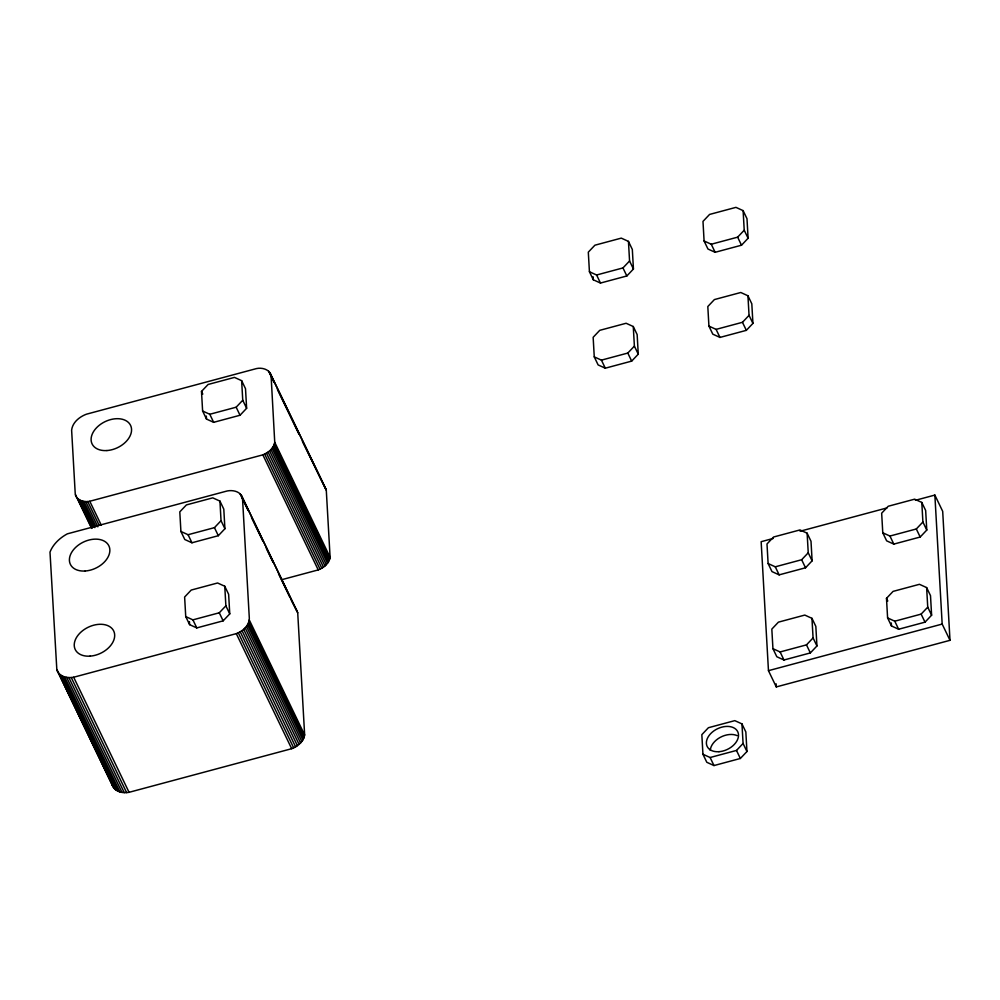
<?xml version="1.0" encoding="UTF-8"?>
<svg xmlns="http://www.w3.org/2000/svg" width="1000" height="1000" viewBox="0 0 1000 1000"><rect width="100%" height="100%" fill="white"/><g stroke="black" fill="none" stroke-linecap="round" stroke-linejoin="round"><path stroke-width="1.5" d="M57.4 671.237C60.3 677.1 67.812 678.3 73.675 677.237L236.3 633.638C242.688 631.213 249.312 625.763 249.325 618.375L242.562 499.237C241.938 491.15 231.812 489.312 225.425 491.438L67.325 533.85A31.375 21.188 -25.7 0 0 50 552.137L56.825 669.575L112.788 786.3C115.675 792.175 123.2 793.363 129.062 792.312L291.675 748.7C297.675 746.413 303.6 741.675 304.65 735.013L297.712 612.75L241.825 496.225M274.738 442.3L271.137 376.65C270.712 369.65 262.35 367.25 256.5 368.575L86.388 414.212C79.463 416.812 72.5 422.388 71.625 430.175L75.2 493.225C75.625 500.2 83.95 502.587 89.775 501.262L262.838 454.85C268.337 452.75 273.762 448.413 274.738 442.3L330.112 557.375C329.137 563.475 323.713 567.825 318.225 569.913L282.1 579.6M201.5 391.425L208.1 384.475L234.462 377.4L241.637 380.662L245.512 388.713L246.625 408.288L240.025 415.25L213.663 422.325L206.488 419.062L202.613 411.012L201.5 391.425L202.8 394.113M202.613 411.012L209.788 414.275L236.163 407.2L242.75 400.25L241.637 380.662M180.912 531.462L188.075 534.725L214.45 527.65L221.038 520.688L219.938 501.112L212.763 497.85L186.388 504.925L179.8 511.875L180.912 531.462L184.788 539.513L191.95 542.775L218.325 535.7L224.913 528.737L223.8 509.162L219.938 501.112M185.738 616.6L192.913 619.862L219.275 612.788L225.875 605.837L224.762 586.25L217.587 582.987L191.213 590.062L184.625 597.025L185.738 616.6L189.613 624.65L196.775 627.913L223.15 620.837L229.75 613.888L228.637 594.3L224.762 586.25M589.425 271.737L596.6 275L622.975 267.925L629.562 260.975L628.45 241.388L621.275 238.125L594.913 245.2L588.312 252.15L589.425 271.737L593.3 279.788L600.475 283.05L626.838 275.975L633.438 269.012L632.325 249.438L628.45 241.388M594.263 356.875L601.425 360.138L627.8 353.062L634.388 346.112L633.275 326.525L626.112 323.263L599.738 330.337L593.15 337.3L594.263 356.875L598.125 364.925L605.3 368.188L631.675 361.112L638.263 354.162L637.15 334.575L633.275 326.525M704.087 240.975L711.263 244.237L737.638 237.162L744.225 230.212L743.112 210.625L735.95 207.362L709.575 214.438L702.987 221.388L704.087 240.975L707.962 249.025L715.138 252.288L741.513 245.212L748.1 238.25L746.988 218.675L743.112 210.625M708.925 326.112L716.087 329.375L742.463 322.3L749.05 315.35L747.938 295.763L740.775 292.5L714.4 299.575L707.812 306.537L708.925 326.112L712.8 334.162L719.963 337.425L746.338 330.35L752.925 323.4L751.812 303.812L747.938 295.763M768.112 563.55L775.275 566.812L801.65 559.738L808.238 552.788L807.125 533.2L799.963 529.938L773.587 537.013L767 543.962L768.112 563.55L771.988 571.6L779.15 574.862L805.525 567.788L812.113 560.825L811 541.25L807.125 533.2M772.938 648.688L780.113 651.95L806.475 644.875L813.075 637.925L811.963 618.337L804.788 615.075L778.413 622.15L771.825 629.113L772.938 648.688L776.812 656.737L783.975 660L810.35 652.925L816.938 645.975L815.837 626.388L811.963 618.337M882.775 532.788L889.938 536.05L916.312 528.975L922.9 522.025L921.8 502.438L914.625 499.175L888.25 506.25L881.663 513.2L882.775 532.788L886.65 540.837L893.812 544.1L920.188 537.025L926.775 530.062L925.662 510.487L921.8 502.438M702.938 754.25L710.113 757.513L736.488 750.438L743.075 743.475L741.963 723.9L734.8 720.638L708.425 727.712L701.838 734.663L702.938 754.25L706.812 762.288L713.988 765.562L740.362 758.475L746.95 751.525L745.837 731.938L741.963 723.9M886.488 598.35L893.075 591.388L919.45 584.312L926.625 587.575L930.5 595.625L931.612 615.212L925.013 622.163L898.637 629.237L891.475 625.975L887.6 617.925L886.488 598.35L887.788 601.025M887.6 617.925L894.775 621.2L921.137 614.113L927.738 607.163L926.625 587.575M773.125 538.475L761.15 541.688L768.462 670.675L776.287 686.925L950 640.325L942.688 511.337L934.862 495.075L915.387 500.3M800.088 531.237L886.938 507.938M768.462 670.675L942.175 624.075L934.862 495.075M330.112 557.375L326.287 490.2L302.413 441.425M297.2 611.287L291.337 600.363M922.9 522.025L926.775 530.062M916.312 528.975L920.188 537.025M942.175 624.075L950 640.325M927.738 607.163L931.612 615.212M744.225 230.212L748.1 238.25M889.938 536.05L893.812 544.1M921.137 614.113L925.013 622.163M737.638 237.162L741.513 245.212M749.05 315.35L752.925 323.4M894.775 621.2L898.637 629.237M711.263 244.237L715.138 252.288M742.463 322.3L746.338 330.35M716.087 329.375L719.963 337.425M808.238 552.788L812.113 560.825M801.65 559.738L805.525 567.788M813.075 637.925L816.938 645.975M629.562 260.975L633.438 269.012M775.275 566.812L779.15 574.862M806.475 644.875L810.35 652.925M622.975 267.925L626.838 275.975M634.388 346.112L638.263 354.162M780.113 651.95L783.975 660M596.6 275L600.475 283.05M627.8 353.062L631.675 361.112M601.425 360.138L605.3 368.188M743.075 743.475L746.95 751.525M736.488 750.438L740.362 758.475M710.113 757.513L713.988 765.562M270.413 373.713L325.788 488.775M269.65 372.413L326.287 490.2M268.65 371.262L274.05 382.488M277.425 389.513L299.037 434.412M274.438 443.775L329.825 558.837M273.913 445.262L329.288 560.325M273.15 446.737L328.525 561.812M272.162 448.188L327.55 563.25M270.988 449.575L326.362 564.637M269.613 450.875L325 565.95M268.1 452.075L323.475 567.137M242.75 400.25L246.625 408.288M266.438 453.15L321.812 568.212M264.675 454.075L320.05 569.15M262.838 454.85L318.225 569.913M236.163 407.2L240.025 415.25M209.788 414.275L213.663 422.325M241.05 494.9L297.712 612.75M240.012 493.725L248.125 510.562M251.5 517.575L262.975 541.425M266.35 548.45L273.113 562.475M278.512 573.7L289.988 597.562M221.038 520.688L224.913 528.737M214.45 527.65L218.325 535.7M249.275 619.938L304.65 735.013M248.962 621.55L304.337 736.612M248.375 623.175L303.762 738.238M247.55 624.788L302.925 739.85M246.475 626.362L301.85 741.438M245.188 627.875L300.562 742.95M243.688 629.3L299.075 744.362M242.025 630.612L297.413 745.675M240.225 631.775L295.6 746.85M225.875 605.837L229.75 613.888M238.3 632.8L293.675 747.862M236.3 633.638L291.675 748.7M188.075 534.725L191.95 542.775M219.275 612.788L223.15 620.837M192.913 619.862L196.775 627.913M89.775 501.262L101.25 525.125M87.7 501.512L99.188 525.375M85.688 501.55L97.85 526.812M83.775 501.362L95.938 526.625M81.988 500.962L94.825 527.625M80.363 500.363L93.188 527.025M78.913 499.562L92.413 527.638M77.675 498.587L91.862 528.05M75.425 494.738L91.625 528.413M73.675 677.237L129.062 792.312M71.25 677.537L126.625 792.6M68.888 677.575L124.262 792.638M66.638 677.35L122.013 792.425M64.538 676.888L119.913 791.963M62.625 676.175L118 791.25M60.925 675.25L116.3 790.312M59.475 674.087L114.85 789.163M56.825 669.575L113.675 787.812M112.2 784.638L112.788 786.3M891.3 622.962L891.475 625.975M776.112 683.825L776.287 686.925M593.125 276.775L593.3 279.788M206.312 416.05L206.488 419.062M189.438 621.638L189.613 624.65M710.275 750.375A16.962 11.45 -25.7 0 1 720.2 737.387A16.962 11.45 -25.7 0 1 737.2 735.65M90.05 656.137A21.35 14.425 -25.7 0 0 113.763 631.112A21.35 14.425 -25.7 0 0 79.562 633.462A21.35 14.425 -25.7 0 0 90.05 656.137M85.225 571A21.35 14.425 -25.7 0 0 108.938 545.975A21.35 14.425 -25.7 0 0 74.737 548.312A21.35 14.425 -25.7 0 0 85.225 571M106.925 450.55A21.35 14.425 -25.7 0 0 130.638 425.525A21.35 14.425 -25.7 0 0 96.438 427.863A21.35 14.425 -25.7 0 0 106.925 450.55M718.95 751.7A16.962 11.45 -25.7 0 0 737.788 731.825A16.962 11.45 -25.7 0 0 710.625 733.688A16.962 11.45 -25.7 0 0 718.95 751.7"/></g></svg>
